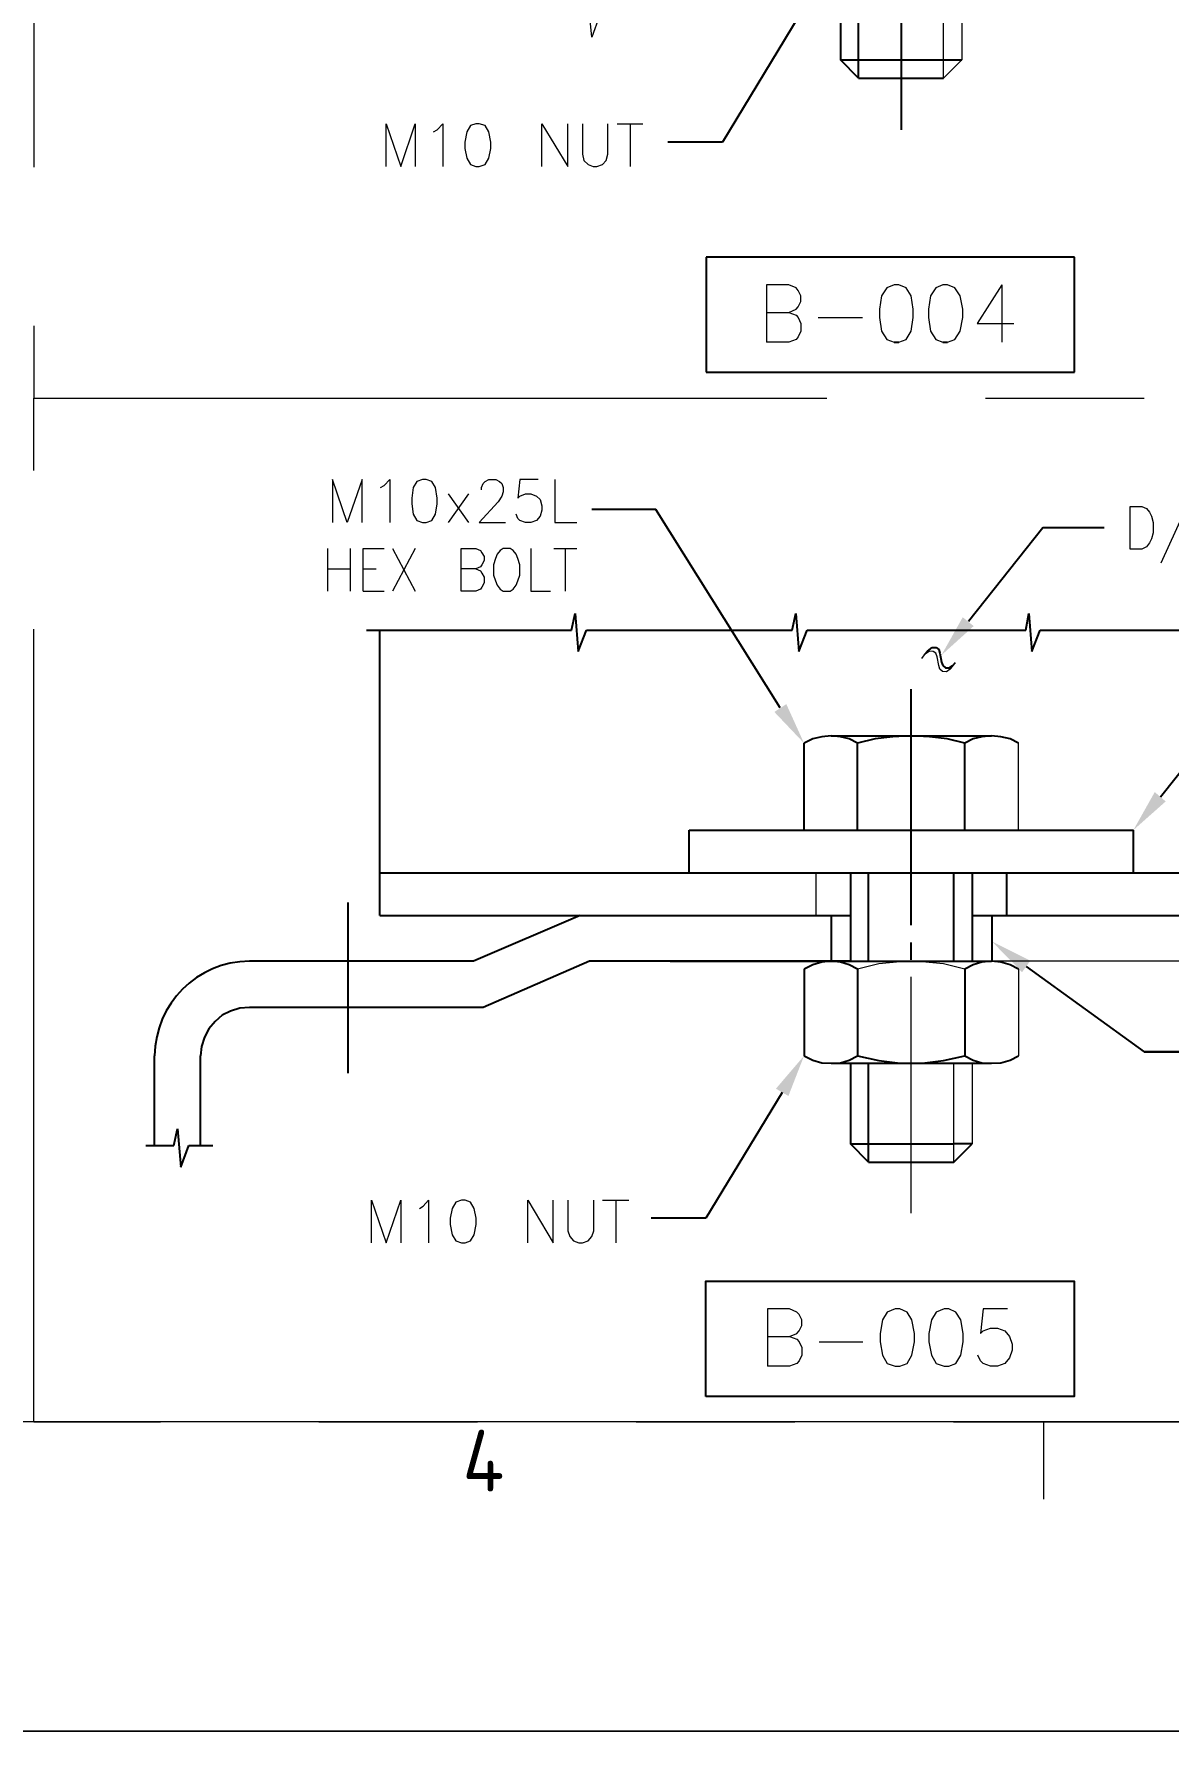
# Model space of a CAD drawing. Header units: inches. Extents: x -15980 to 45789, y -23276 to 2417.
# Drawn here: x 4405 to 5054, y -20343 to -19373 of the extents above; entities that cross this region are included whole.
import ezdxf
from ezdxf.enums import TextEntityAlignment as Align

# ---------------------------------------------------------------- set-up
doc = ezdxf.new("R2010")
doc.units = ezdxf.units.IN
doc.header["$MEASUREMENT"] = 0
doc.linetypes.add('PHANTOMX2', pattern=[127, 63.5, -12.7, 12.7, -12.7, 12.7, -12.7])
for name, color, linetype, lineweight in [('CADRE', 254, 'Continuous', 5), ('Color-7-Line_Weight-25', 7, 'Continuous', 25), ('Color-7-Line_Weight-9', 7, 'Continuous', 9), ('HATCH', 130, 'PHANTOMX2', 9), ('Plot Plan', 9, 'Continuous', 0), ('TEXT', 2, 'Continuous', 13)]:
    doc.layers.add(name, color=color, linetype=linetype, lineweight=lineweight)
doc.layers.add('dim', color=82, linetype='Continuous')
doc.styles.add('ISO Proportional', font='isocp.shx')

# ---------------------------------------------------------------- blocks, each defined once
blk = doc.blocks.new('A$C7bc09ab0')
at = {"layer": 'dim'}
for points in [[(150.5, 141.5), (148.75, 142.92), (145.33, 136.83)], [(120.5, 129), (118.58, 127.75), (123.33, 122.75)], [(181.25, 113.42), (179.5, 114.92), (176.08, 108.83)], [(158.25, 86.08), (159.58, 87.92), (153.42, 91)], [(120.83, 66.25), (118.83, 67.42), (123.33, 72.67)]]:
    blk.add_hatch(color=256, dxfattribs=at).paths.add_polyline_path(points)
at = {"layer": 'Color-7-Line_Weight-25', "linetype": 'Continuous'}
for p, q in [((86.08, 140.83), (86.67, 143.5)), ((86.67, 143.5), (87.17, 137.42)), ((121.42, 140.83), (122, 143.5)), ((122, 143.5), (122.5, 137.42)), ((158.83, 140.83), (159.33, 143.5)), ((159.33, 143.5), (159.83, 137.42)), ((53.25, 140.83), (86.08, 140.83)), ((55.42, 95.17), (55.42, 140.83)), ((87.17, 137.42), (88.5, 140.83)), ((88.5, 140.83), (121.42, 140.83)), ((122.5, 137.42), (123.83, 140.83)), ((123.83, 140.83), (158.83, 140.83)), ((159.83, 137.42), (161.17, 140.83)), ((161.17, 140.83), (191, 140.83)), ((142.67, 137), (143.08, 137.5)), ((143.08, 137.5), (143.83, 138.08)), ((143.83, 138.08), (144.5, 138.08)), ((144.5, 138.08), (144.92, 137.75)), ((144.92, 137.75), (145.08, 137.17)), ((145.08, 137.17), (145.33, 135.75)), ((145.33, 135.75), (145.58, 135.17)), ((145.58, 135.17), (146, 134.83)), ((146, 134.83), (146.58, 134.83)), ((146.58, 134.83), (147.17, 135.17)), ((147.17, 135.17), (147.58, 135.67)), ((140.5, 93.58), (140.5, 131.42)), ((124.75, 123.42), (123.33, 122.75)), ((123.33, 108.83), (123.33, 122.75)), ((126.17, 123.75), (124.75, 123.42)), ((127.67, 123.92), (126.17, 123.75)), ((127.67, 123.92), (153.33, 123.92)), ((129.17, 123.75), (127.67, 123.92)), ((130.58, 123.42), (129.17, 123.75)), ((131.92, 122.75), (130.58, 123.42)), ((134.75, 123.42), (131.92, 122.75)), ((131.92, 108.83), (131.92, 122.75)), ((137.58, 123.75), (134.75, 123.42)), ((140.5, 123.92), (137.58, 123.75)), ((143.42, 123.75), (140.5, 123.92)), ((146.25, 123.42), (143.42, 123.75)), ((149.08, 122.75), (146.25, 123.42)), ((150.42, 123.42), (149.08, 122.75)), ((149.08, 108.83), (149.08, 122.75)), ((151.83, 123.75), (150.42, 123.42)), ((153.33, 123.92), (151.83, 123.75)), ((154.83, 123.75), (153.33, 123.92)), ((156.33, 123.42), (154.83, 123.75)), ((157.67, 122.75), (156.33, 123.42)), ((104.92, 108.83), (176.08, 108.83)), ((104.92, 102), (104.92, 108.83)), ((123.33, 108.83), (157.67, 108.83)), ((176.08, 102), (176.08, 108.83)), ((55.42, 102), (188.92, 102)), ((130.75, 102), (130.75, 87.83)), ((133.67, 87.83), (133.67, 102)), ((147.33, 87.83), (147.33, 102)), ((150.25, 102), (150.25, 87.83)), ((155.83, 95.17), (155.83, 102)), ((50.25, 97.25), (50.25, 69.92)), ((55.42, 95.17), (130.75, 95.17)), ((87.5, 95.17), (70.42, 87.83)), ((127.67, 95.17), (127.67, 87.83)), ((150.25, 95.17), (198.33, 95.17)), ((153.42, 95.17), (153.42, 87.83)), ((140.5, 88.08), (140.5, 90.83)), ((70.42, 87.83), (34.5, 87.83)), ((89, 87.83), (71.92, 80.42)), ((130.75, 87.83), (89, 87.83)), ((101.92, 87.83), (130.75, 87.83)), ((124.75, 87.25), (123.33, 86.58)), ((126.17, 87.67), (124.75, 87.25)), ((127.67, 87.83), (126.17, 87.67)), ((127.67, 87.83), (153.33, 87.83)), ((129.17, 87.67), (127.67, 87.83)), ((130.58, 87.25), (129.17, 87.67)), ((131.92, 86.58), (130.58, 87.25)), ((150.42, 87.25), (149.08, 86.58)), ((151.83, 87.67), (150.42, 87.25)), ((153.33, 87.83), (151.83, 87.67)), ((154.83, 87.67), (153.33, 87.83)), ((156.33, 87.25), (154.83, 87.67)), ((157.67, 86.58), (156.33, 87.25)), ((123.33, 86.58), (123.33, 72.67)), ((131.92, 86.58), (131.92, 72.67)), ((149.08, 86.58), (149.08, 72.67)), ((30.17, 79.17), (29, 78.17)), ((31.5, 79.83), (30.17, 79.17)), ((33, 80.33), (31.5, 79.83)), ((34.5, 80.42), (33, 80.33)), ((71.92, 80.42), (34.5, 80.42)), ((28, 77), (27.33, 75.67)), ((29, 78.17), (28, 77)), ((26.83, 74.17), (26.67, 72.67)), ((27.33, 75.67), (26.83, 74.17)), ((19.33, 58.33), (19.33, 72.67)), ((26.67, 58.33), (26.67, 72.67)), ((123.33, 72.67), (124.75, 72)), ((124.75, 72), (126.17, 71.58)), ((126.17, 71.58), (127.67, 71.5)), ((127.67, 71.5), (129.17, 71.58)), ((127.67, 71.5), (153.33, 71.5)), ((129.17, 71.58), (130.58, 72)), ((130.58, 72), (131.92, 72.67)), ((130.75, 71.5), (130.75, 58.58)), ((131.92, 72.67), (135.33, 71.92)), ((133.67, 55.67), (133.67, 71.5)), ((135.33, 71.92), (138.75, 71.5)), ((138.75, 71.5), (142.25, 71.5)), ((142.25, 71.5), (145.67, 71.92)), ((145.67, 71.92), (149.08, 72.67)), ((149.08, 72.67), (150.42, 72)), ((150.42, 72), (151.83, 71.58)), ((151.83, 71.58), (153.33, 71.5)), ((153.33, 71.5), (154.83, 71.58)), ((154.83, 71.58), (156.33, 72)), ((156.33, 72), (157.67, 72.67)), ((22.42, 58.33), (23, 61)), ((23, 61), (23.5, 54.83)), ((17.92, 58.33), (22.42, 58.33)), ((23.5, 54.83), (24.83, 58.33)), ((24.83, 58.33), (28.67, 58.33)), ((133.67, 55.67), (130.75, 58.58)), ((130.75, 58.58), (133.67, 58.58)), ((133.67, 58.58), (147.33, 58.58)), ((147.33, 55.67), (150.25, 58.58)), ((150.25, 58.58), (147.33, 58.58)), ((133.67, 55.67), (147.33, 55.67))]:
    blk.add_line(p, q, dxfattribs=at)
blk.add_arc((34.61, 72.56), 15.28, 90.4099, 179.5908, dxfattribs=at)
at = {"layer": 'Color-7-Line_Weight-9', "linetype": 'Continuous'}
for p, q in [((157.67, 108.83), (157.67, 122.75)), ((125.25, 95.17), (125.25, 102)), ((198.33, 87.83), (150.25, 87.83)), ((140.5, 47.5), (140.5, 85.33)), ((157.67, 86.58), (157.67, 72.67)), ((147.33, 55.67), (147.33, 71.5)), ((150.25, 71.5), (150.25, 58.58))]:
    blk.add_line(p, q, dxfattribs=at)
for points in [[(147.17, 135.08), (146.75, 134.58), (146.17, 134.17), (145.5, 134.25), (145.08, 134.58), (144.92, 135.17), (144.67, 136.58), (144.42, 137.17), (144, 137.42), (143.42, 137.5), (142.58, 136.92), (142.17, 136.33)], [(149.08, 86.58), (145.67, 87.42), (142.25, 87.75), (138.75, 87.75), (135.33, 87.42), (131.92, 86.58)]]:
    blk.add_lwpolyline(points, dxfattribs=at)
at = {"layer": 'dim'}
for p, q in [((99.58, 160.17), (89.33, 160.17)), ((119.5, 128.42), (99.58, 160.17)), ((180.42, 114.17), (192.33, 129.17)), ((158.92, 87), (177.83, 73.33)), ((186.33, 73.33), (177.83, 73.33)), ((177.83, 73.33), (186.58, 73.33)), ((119.83, 66.83), (107.58, 46.67)), ((107.58, 46.67), (98.83, 46.67))]:
    blk.add_line(p, q, dxfattribs=at)
blk.add_lwpolyline([(171.42, 157.25), (161.58, 157.25), (149.67, 142.25)], dxfattribs=at)
blk.add_lwpolyline([(107.58, 18.15), (107.58, 36.57), (166.58, 36.57), (166.58, 18.15)], close=True, dxfattribs=at)
at = {"layer": 'HATCH', "ltscale": 2}
blk.add_lwpolyline([(274.25, 14), (0, 14), (0, 178), (274.25, 178)], close=True, dxfattribs=at)
at = {"layer": 'TEXT', "ltscale": 0.5}
for p, q in [((55.5, 163.67), (56.08, 164)), ((56.08, 164), (57, 165)), ((57, 165), (57, 158.08)), ((60.75, 163.67), (60.5, 162)), ((61.33, 164.67), (60.75, 163.67)), ((62.25, 165), (61.33, 164.67)), ((62.83, 165), (62.25, 165)), ((63.75, 164.67), (62.83, 165)), ((64.33, 163.67), (63.75, 164.67)), ((64.58, 162), (64.33, 163.67)), ((71.67, 163.67), (71.92, 164.33)), ((71.67, 163.33), (71.67, 163.67)), ((71.92, 164.33), (72.25, 164.67)), ((72.25, 164.67), (72.83, 165)), ((72.83, 165), (74, 165)), ((74, 165), (74.58, 164.67)), ((74.58, 164.67), (74.92, 164.33)), ((74.92, 164.33), (75.17, 163.67)), ((75.17, 163.67), (75.17, 163)), ((77.83, 165), (77.5, 162)), ((80.75, 165), (77.83, 165)), ((83.42, 165), (83.42, 158.08)), ((60.5, 162), (60.5, 161.08)), ((60.5, 161.08), (60.75, 159.42)), ((64.33, 159.42), (64.58, 161.08)), ((64.58, 161.08), (64.58, 162)), ((66.33, 162.67), (69.58, 158.08)), ((69.58, 162.67), (66.33, 158.08)), ((74.33, 161.42), (71.33, 158.08)), ((74.92, 162.33), (74.33, 161.42)), ((75.17, 163), (74.92, 162.33)), ((77.5, 162), (77.83, 162.33)), ((77.83, 162.33), (78.75, 162.67)), ((78.75, 162.67), (79.58, 162.67)), ((79.58, 162.67), (80.5, 162.33)), ((80.5, 162.33), (81.08, 161.75)), ((81.08, 161.75), (81.33, 160.75)), ((81.33, 160.75), (81.33, 160.08)), ((175.58, 153.83), (175.58, 160.67)), ((175.58, 160.67), (177.42, 160.67)), ((177.42, 160.67), (178.17, 160.33)), ((185.25, 162), (180.5, 151.58)), ((60.75, 159.42), (61.33, 158.42)), ((61.33, 158.42), (62.25, 158.08)), ((62.25, 158.08), (62.83, 158.08)), ((62.83, 158.08), (63.75, 158.42)), ((63.75, 158.42), (64.33, 159.42)), ((71.33, 158.08), (75.5, 158.08)), ((77.5, 158.75), (77.25, 159.42)), ((77.83, 158.42), (77.5, 158.75)), ((78.75, 158.08), (77.83, 158.42)), ((79.58, 158.08), (78.75, 158.08)), ((80.5, 158.42), (79.58, 158.08)), ((81.08, 159.08), (80.5, 158.42)), ((81.33, 160.08), (81.08, 159.08)), ((83.42, 158.08), (86.92, 158.08)), ((178.17, 160.33), (178.67, 159.75)), ((178.67, 159.75), (179, 159.08)), ((179, 159.08), (179.25, 158.08)), ((179.25, 158.08), (179.25, 156.42)), ((179, 155.5), (178.67, 154.83)), ((179.25, 156.42), (179, 155.5)), ((47, 153.92), (47, 147.08)), ((50.67, 153.92), (50.67, 147.08)), ((52.75, 147.08), (52.75, 153.92)), ((52.75, 153.92), (56.08, 153.92)), ((57.42, 153.92), (61.08, 147.08)), ((61.08, 153.92), (57.42, 147.08)), ((68.42, 147.08), (68.42, 153.92)), ((68.42, 153.92), (70.75, 153.92)), ((70.75, 153.92), (71.5, 153.58)), ((71.5, 153.58), (71.75, 153.25)), ((71.75, 153.25), (72.08, 152.67)), ((72.08, 152.67), (72.08, 152)), ((73.92, 152.33), (73.58, 151.33)), ((74.17, 153), (73.92, 152.33)), ((74.67, 153.58), (74.17, 153)), ((75.17, 153.92), (74.67, 153.58)), ((76.25, 153.92), (75.17, 153.92)), ((76.75, 153.58), (76.25, 153.92)), ((77.25, 153), (76.75, 153.58)), ((77.5, 152.33), (77.25, 153)), ((77.83, 151.33), (77.5, 152.33)), ((79.58, 153.92), (79.58, 147.08)), ((83.25, 153.92), (86.92, 153.92)), ((85.08, 153.92), (85.08, 147.08)), ((177.42, 153.83), (175.58, 153.83)), ((178.17, 154.17), (177.42, 153.83)), ((178.67, 154.83), (178.17, 154.17)), ((47, 150.67), (50.67, 150.67)), ((52.75, 150.67), (54.83, 150.67)), ((70.75, 150.67), (68.42, 150.67)), ((71.5, 151), (70.75, 150.67)), ((70.75, 150.67), (71.5, 150.33)), ((71.75, 151.33), (71.5, 151)), ((71.5, 150.33), (71.75, 150)), ((72.08, 152), (71.75, 151.33)), ((71.75, 150), (72.08, 149.33)), ((73.58, 151.33), (73.58, 149.67)), ((73.58, 149.67), (73.92, 148.75)), ((77.5, 148.75), (77.83, 149.67)), ((77.83, 149.67), (77.83, 151.33)), ((52.75, 147.08), (56.08, 147.08)), ((70.75, 147.08), (68.42, 147.08)), ((71.5, 147.42), (70.75, 147.08)), ((71.75, 147.75), (71.5, 147.42)), ((72.08, 148.42), (71.75, 147.75)), ((72.08, 149.33), (72.08, 148.42)), ((73.92, 148.75), (74.17, 148.08)), ((74.17, 148.08), (74.67, 147.42)), ((74.67, 147.42), (75.17, 147.08)), ((75.17, 147.08), (76.25, 147.08)), ((76.25, 147.08), (76.75, 147.42)), ((76.75, 147.42), (77.25, 148.08)), ((77.25, 148.08), (77.5, 148.75)), ((79.58, 147.08), (82.75, 147.08)), ((54.08, 42.75), (54.08, 49.58)), ((54.08, 49.58), (56.42, 42.75)), ((56.42, 42.75), (58.75, 49.58)), ((58.75, 49.58), (58.75, 42.75)), ((62.33, 48.58), (63.17, 49.58)), ((63.17, 49.58), (63.17, 42.75)), ((67.58, 49.25), (67, 48.25)), ((68.5, 49.58), (67.58, 49.25)), ((69.08, 49.58), (68.5, 49.58)), ((69.92, 49.25), (69.08, 49.58)), ((70.5, 48.25), (69.92, 49.25)), ((79.08, 42.75), (79.08, 49.58)), ((79.08, 49.58), (83.17, 42.75)), ((83.17, 42.75), (83.17, 49.58)), ((85.5, 49.58), (85.5, 44.67)), ((89.67, 44.67), (89.67, 49.58)), ((91.08, 49.58), (95.25, 49.58)), ((93.17, 49.58), (93.17, 42.75)), ((61.75, 48.25), (62.33, 48.58)), ((67, 48.25), (66.67, 46.67)), ((66.67, 46.67), (66.67, 45.67)), ((70.83, 46.67), (70.5, 48.25)), ((70.83, 45.67), (70.83, 46.67)), ((66.67, 45.67), (67, 44)), ((67, 44), (67.58, 43.08)), ((69.92, 43.08), (70.5, 44)), ((70.5, 44), (70.83, 45.67)), ((85.5, 44.67), (85.83, 43.75)), ((85.83, 43.75), (86.42, 43.08)), ((88.75, 43.08), (89.33, 43.75)), ((89.33, 43.75), (89.67, 44.67)), ((67.58, 43.08), (68.5, 42.75)), ((68.5, 42.75), (69.08, 42.75)), ((69.08, 42.75), (69.92, 43.08)), ((86.42, 43.08), (87.25, 42.75)), ((87.25, 42.75), (87.83, 42.75)), ((87.83, 42.75), (88.75, 43.08)), ((135.92, 30.4), (135.5, 28.23)), ((136.67, 31.65), (135.92, 30.4)), ((137.92, 32.15), (136.67, 31.65)), ((138.67, 32.15), (137.92, 32.15)), ((139.83, 31.65), (138.67, 32.15)), ((140.58, 30.4), (139.83, 31.65)), ((141, 28.23), (140.58, 30.4)), ((143.75, 30.4), (143.33, 28.23)), ((144.5, 31.65), (143.75, 30.4)), ((145.75, 32.15), (144.5, 31.65)), ((146.5, 32.15), (145.75, 32.15)), ((147.67, 31.65), (146.5, 32.15)), ((148.42, 30.4), (147.67, 31.65)), ((148.83, 28.23), (148.42, 30.4)), ((152, 32.15), (151.58, 28.23)), ((155.92, 32.15), (152, 32.15)), ((121, 27.73), (122.17, 27.32)), ((122.17, 27.32), (122.58, 26.9)), ((135.5, 28.23), (135.5, 26.9)), ((141, 26.9), (141, 28.23)), ((143.33, 28.23), (143.33, 26.9)), ((148.83, 26.9), (148.83, 28.23)), ((151.58, 28.23), (152, 28.65)), ((152, 28.65), (153.17, 29.07)), ((153.17, 29.07), (154.33, 29.07)), ((154.33, 29.07), (155.5, 28.65)), ((155.5, 28.65), (156.25, 27.73)), ((156.25, 27.73), (156.67, 26.48)), ((122.58, 26.9), (123, 25.98)), ((123, 24.73), (122.58, 23.82)), ((123, 25.98), (123, 24.73)), ((125.75, 26.9), (132.75, 26.9)), ((135.5, 26.9), (135.92, 24.73)), ((135.92, 24.73), (136.67, 23.4)), ((139.83, 23.4), (140.58, 24.73)), ((140.58, 24.73), (141, 26.9)), ((143.33, 26.9), (143.75, 24.73)), ((143.75, 24.73), (144.5, 23.4)), ((147.67, 23.4), (148.42, 24.73)), ((148.42, 24.73), (148.83, 26.9)), ((151.58, 23.82), (151.17, 24.73)), ((156.67, 25.57), (156.25, 24.32)), ((156.67, 26.48), (156.67, 25.57)), ((121, 22.98), (117.5, 22.98)), ((122.17, 23.4), (121, 22.98)), ((122.58, 23.82), (122.17, 23.4)), ((136.67, 23.4), (137.92, 22.98)), ((137.92, 22.98), (138.67, 22.98)), ((138.67, 22.98), (139.83, 23.4)), ((144.5, 23.4), (145.75, 22.98)), ((145.75, 22.98), (146.5, 22.98)), ((146.5, 22.98), (147.67, 23.4)), ((152, 23.4), (151.58, 23.82)), ((153.17, 22.98), (152, 23.4)), ((154.33, 22.98), (153.17, 22.98)), ((155.5, 23.4), (154.33, 22.98)), ((156.25, 24.32), (155.5, 23.4))]:
    blk.add_line(p, q, dxfattribs=at)
for points in [[(52.58, 158.08), (52.58, 165), (50.17, 158.08), (47.83, 165), (47.83, 158.08)], [(117.5, 27.73), (121, 27.73), (122.17, 28.23), (122.58, 28.65), (123, 29.48), (123, 30.4), (122.58, 31.23), (122.17, 31.65), (121, 32.15), (117.5, 32.15), (117.5, 22.98)]]:
    blk.add_lwpolyline(points, dxfattribs=at)
blk = doc.blocks.new('A$Ccda6811e')
at = {"layer": 'Color-7-Line_Weight-25', "linetype": 'Continuous'}
for p, q in [((129.17, 81.08), (129.17, 68.17)), ((132.08, 65.25), (132.08, 81.08)), ((138.92, 57), (138.92, 74.5)), ((132.08, 65.25), (129.17, 68.17)), ((129.17, 68.17), (132.08, 68.17)), ((132.08, 68.17), (145.67, 68.17)), ((145.67, 68.17), (148.58, 68.17)), ((132.08, 65.25), (145.67, 65.25)), ((137.75, 22.98), (138.5, 22.98)), ((145.58, 22.98), (146.33, 22.98))]:
    blk.add_line(p, q, dxfattribs=at)
at = {"layer": 'Color-7-Line_Weight-9', "linetype": 'Continuous'}
for points in [[(148.58, 81.08), (148.58, 68.17), (145.67, 65.25), (145.67, 81.08)], [(90.58, 75.25), (89.33, 71.83), (88.75, 77.92), (88.25, 75.25)]]:
    blk.add_lwpolyline(points, dxfattribs=at)
at = {"layer": 'dim'}
for p, q in [((122.5, 75.17), (110.25, 55)), ((110.25, 55), (101.5, 55)), ((107.67, 36.57), (107.67, 18.15)), ((166.67, 36.57), (107.67, 36.57)), ((166.67, 18.15), (166.67, 36.57)), ((107.67, 18.15), (166.67, 18.15))]:
    blk.add_line(p, q, dxfattribs=at)
at = {"layer": 'HATCH', "ltscale": 2}
blk.add_lwpolyline([(0, 14), (274.25, 14), (274.25, 178), (0, 178)], close=True, dxfattribs=at)
at = {"layer": 'TEXT', "ltscale": 0.5}
for p, q in [((56.42, 51.08), (56.42, 57.92)), ((56.42, 57.92), (58.75, 51.08)), ((58.75, 51.08), (61.08, 57.92)), ((61.08, 57.92), (61.08, 51.08)), ((64.58, 57), (65.5, 57.92)), ((65.5, 57.92), (65.5, 51.08)), ((69.92, 57.67), (69.33, 56.67)), ((70.75, 57.92), (69.92, 57.67)), ((71.33, 57.92), (70.75, 57.92)), ((72.25, 57.67), (71.33, 57.92)), ((72.83, 56.67), (72.25, 57.67)), ((81.33, 51.08), (81.33, 57.92)), ((81.33, 57.92), (85.5, 51.08)), ((85.5, 51.08), (85.5, 57.92)), ((87.83, 57.92), (87.83, 53.08)), ((91.92, 53.08), (91.92, 57.92)), ((93.42, 57.92), (97.5, 57.92)), ((95.5, 57.92), (95.5, 51.08)), ((64, 56.67), (64.58, 57)), ((69.33, 56.67), (69, 55)), ((69, 55), (69, 54)), ((73.17, 55), (72.83, 56.67)), ((73.17, 54), (73.17, 55)), ((69, 54), (69.33, 52.42)), ((69.33, 52.42), (69.92, 51.42)), ((72.25, 51.42), (72.83, 52.42)), ((72.83, 52.42), (73.17, 54)), ((87.83, 53.08), (88.08, 52.08)), ((88.08, 52.08), (88.75, 51.42)), ((91.08, 51.42), (91.67, 52.08)), ((91.67, 52.08), (91.92, 53.08)), ((69.92, 51.42), (70.75, 51.08)), ((70.75, 51.08), (71.33, 51.08)), ((71.33, 51.08), (72.25, 51.42)), ((88.75, 51.42), (89.58, 51.08)), ((89.58, 51.08), (90.17, 51.08)), ((90.17, 51.08), (91.08, 51.42)), ((135.75, 30.4), (135.42, 28.23)), ((136.58, 31.65), (135.75, 30.4)), ((137.75, 32.15), (136.58, 31.65)), ((138.5, 32.15), (137.75, 32.15)), ((139.67, 31.65), (138.5, 32.15)), ((140.5, 30.4), (139.67, 31.65)), ((140.83, 28.23), (140.5, 30.4)), ((143.58, 30.4), (143.25, 28.23)), ((144.42, 31.65), (143.58, 30.4)), ((145.58, 32.15), (144.42, 31.65)), ((146.33, 32.15), (145.58, 32.15)), ((147.5, 31.65), (146.33, 32.15)), ((148.33, 30.4), (147.5, 31.65)), ((148.75, 28.23), (148.33, 30.4)), ((155, 32.15), (151.08, 25.98)), ((155, 32.15), (155, 22.98)), ((120.92, 27.73), (122.08, 27.32)), ((122.08, 27.32), (122.42, 26.9)), ((135.42, 28.23), (135.42, 26.9)), ((140.83, 26.9), (140.83, 28.23)), ((143.25, 28.23), (143.25, 26.9)), ((148.75, 26.9), (148.75, 28.23)), ((122.42, 26.9), (122.83, 25.98)), ((122.83, 24.73), (122.42, 23.82)), ((122.83, 25.98), (122.83, 24.73)), ((125.58, 26.9), (132.67, 26.9)), ((135.42, 26.9), (135.75, 24.73)), ((135.75, 24.73), (136.58, 23.4)), ((139.67, 23.4), (140.5, 24.73)), ((140.5, 24.73), (140.83, 26.9)), ((143.25, 26.9), (143.58, 24.73)), ((143.58, 24.73), (144.42, 23.4)), ((147.5, 23.4), (148.33, 24.73)), ((148.33, 24.73), (148.75, 26.9)), ((151.08, 25.98), (156.92, 25.98)), ((120.92, 22.98), (117.33, 22.98)), ((122.08, 23.4), (120.92, 22.98)), ((122.42, 23.82), (122.08, 23.4)), ((136.58, 23.4), (137.75, 22.98)), ((138.5, 22.98), (139.67, 23.4)), ((144.42, 23.4), (145.58, 22.98)), ((146.33, 22.98), (147.5, 23.4))]:
    blk.add_line(p, q, dxfattribs=at)
blk.add_lwpolyline([(117.33, 27.73), (120.92, 27.73), (122.08, 28.23), (122.42, 28.65), (122.83, 29.48), (122.83, 30.4), (122.42, 31.23), (122.08, 31.65), (120.92, 32.15), (117.33, 32.15), (117.33, 22.98)], dxfattribs=at)
blk = doc.blocks.new('A$Ceb6babff')
at = {"layer": 'CADRE', "color": 2}
blk.add_line((2713.38, 132.58), (2713.38, 176.77), dxfattribs=at)
at = {"layer": 'CADRE', "color": 8}
blk.add_lwpolyline([(0, 0), (10500, 0), (10500, 7424.24), (0, 7424.24)], close=True, dxfattribs=at)
at = {"layer": 'CADRE', "color": 4}
blk.add_lwpolyline([(176.77, 7247.47), (10323.23, 7247.47), (10323.23, 176.77), (176.77, 176.77)], close=True, dxfattribs=at)
at = {"layer": 'Plot Plan', "linetype": 'ByBlock'}
blk.add_lwpolyline([(10500, 0), (0, 0), (0, 7424.24), (10500, 7424.24)], close=True, dxfattribs=at)
at = {"layer": 'CADRE', "color": 2, "style": 'ISO Proportional'}
blk.add_text('4', height=35.35, dxfattribs=at).set_placement((2392.76, 154.67), align=Align.MIDDLE)

msp = doc.modelspace()

# ---------------------------------------------------------------- block references
msp.add_blockref('A$Ceb6babff', (2269.117, -20343.245))
at = {"xscale": 3.571428571428572, "yscale": 3.571428571428572, "zscale": 3.571428571428572}
for name, p in [('A$Ccda6811e', (4404.813, -19630.911)), ('A$C7bc09ab0', (4404.813, -20216.626))]:
    msp.add_blockref(name, p, dxfattribs=at)

doc.saveas('drawing.dxf')
